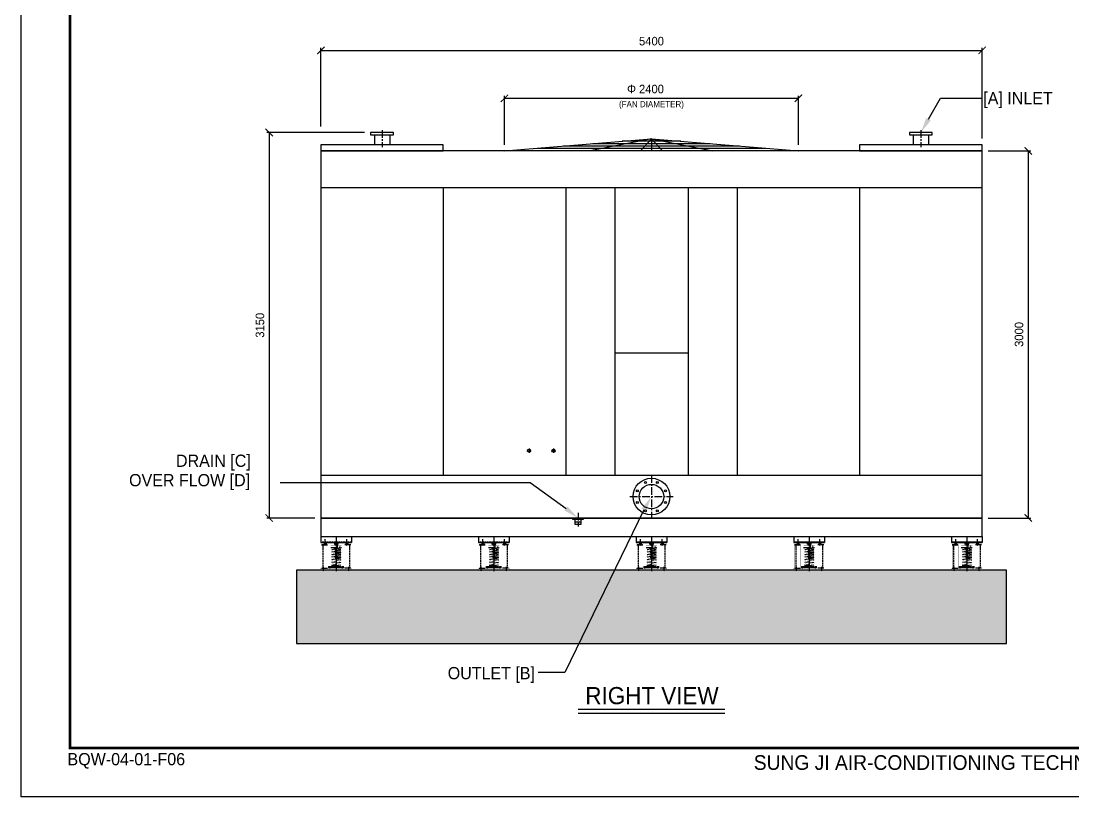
# Model space of a CAD drawing. Header units: millimetres. Extents: x 0 to 16815, y 0 to 11890.
# Drawn here: x 0 to 8591, y 0 to 6340 of the extents above; entities that cross this region are included whole.
import ezdxf
from ezdxf.enums import TextEntityAlignment as Align

# ---------------------------------------------------------------- set-up
doc = ezdxf.new("R2010")
doc.units = ezdxf.units.MM
doc.linetypes.add('CENTER', pattern=[2, 1.25, -0.25, 0.25, -0.25])
doc.linetypes.add('HIDDEN', pattern=[9.525, 6.35, -3.175])
doc.layers.get('DEFPOINTS').update_dxf_attribs({"color": 143})
for name, color, linetype in [('CENTER', 1, 'CENTER'), ('냉각탑_dim', 1, 'Continuous'), ('냉각탑_form', 1, 'Continuous'), ('냉각탑_text', 3, 'Continuous')]:
    doc.layers.add(name, color=color, linetype=linetype)
doc.styles.add('HY울릉도L', font='')
doc.styles.add('돋움', font='')
doc.styles.get('HY울릉도L').set_extended_font_data('HY울릉도L')
doc.styles.get('돋움').set_extended_font_data('Dotum')
doc.dimstyles.new('성지DIM', dxfattribs={"dimtxt": 3.5, "dimasz": 3, "dimexe": 1, "dimexo": 2.5, "dimgap": 2, "dimtad": 1, "dimdec": 0, "dimzin": 3, "dimdsep": 46, "dimtxsty": 'HY울릉도L', "dimblk": 'ARCHTICK', "dimcen": -2, "dimclrd": 256, "dimclre": 256, "dimclrt": 7, "dimadec": 0, "dimazin": 0, "dimtfac": 1, "dimtdec": 0, "dimtofl": 0, "dimtmove": 0, "dimatfit": 3, "dimfxl": 0, "dimtolj": 1, "dimtzin": 0, "dimlwe": -1, "dimarcsym": 0})

# ---------------------------------------------------------------- blocks, each defined once
blk = doc.blocks.new('냉각탑form')
at = {"layer": 'DEFPOINTS'}
blk.add_lwpolyline([(0, 297.07), (420.1, 297.07), (420.1, 0), (0, 0)], close=True, dxfattribs=at)
at = {"layer": '냉각탑_form', "const_width": 0.5}
blk.add_lwpolyline([(10, 287.07), (10, 10), (410.1, 10), (410.1, 287.07)], close=True, dxfattribs=at)
at = {"layer": '냉각탑_form', "style": '돋움'}
for s, height, p in [('BQW-04-01-F06', 2.5006, (9.48, 6.47)), ('SUNG JI AIR-CONDITIONING TECHNOLOGY CO. LTD', 3.0007, (149.5, 5.53))]:
    blk.add_text(s, height=height, dxfattribs=at).set_placement(p)
blk = doc.blocks.new('A$C036B6841')
at = {"color": 3}
for p, q in [((0, 0), (650, 53.1)), ((650, 53.1), (379, 0)), ((650, 53.1), (601.1, 0)), ((650, 53.1), (1300, 0)), ((650, 53.1), (698.9, 0)), ((650, 53.1), (921, 0)), ((1153, 10.6), (147, 10.6)), ((1040, 21.2), (260, 21.2)), ((910, 31.8), (390, 31.8)), ((780, 42.4), (520, 42.4))]:
    blk.add_line(p, q, dxfattribs=at)
at = {"layer": 'DEFPOINTS'}
blk.add_line((650, 53.1), (650, 0), dxfattribs=at)
blk = doc.blocks.new('_ArchTick')
at = {"color": 0, "linetype": 'ByBlock', "const_width": 0.15}
blk.add_lwpolyline([(-0.5, -0.5), (0.5, 0.5)], dxfattribs=at)
blk = doc.blocks.new('*D36')
at = {"layer": 'DEFPOINTS', "color": 0, "transparency": 16777216}
for p in [(6348.5, 5709.4), (3948.5, 5279.5), (6348.5, 5279.5)]:
    blk.add_point(p, dxfattribs=at)
at = {"layer": '냉각탑_dim', "transparency": 16777216}
for p, q in [((3948.5, 5329.5), (3948.5, 5729.4)), ((6348.5, 5329.5), (6348.5, 5729.4))]:
    blk.add_line(p, q, dxfattribs=at)
at = {"layer": '냉각탑_dim', "lineweight": -2, "transparency": 16777216}
blk.add_line((3948.5, 5709.4), (6348.5, 5709.4), dxfattribs=at)
at = {"layer": '냉각탑_dim', "lineweight": -2, "transparency": 16777216, "xscale": 60, "yscale": 60, "zscale": 60, "rotation": 180}
blk.add_blockref('_ArchTick', (3948.5, 5709.4), dxfattribs=at)
at = {"layer": '냉각탑_dim', "lineweight": -2, "transparency": 16777216, "xscale": 60, "yscale": 60, "zscale": 60}
blk.add_blockref('_ArchTick', (6348.5, 5709.4), dxfattribs=at)
at = {"layer": '냉각탑_dim', "color": 7, "transparency": 16777216, "insert": (5148.5, 5784.4), "char_height": 70, "attachment_point": 5, "style": 'HY울릉도L'}
blk.add_mtext('\\A1;2400', dxfattribs=at)
blk = doc.blocks.new('*D37')
at = {"layer": 'DEFPOINTS', "color": 0, "transparency": 16777216}
for p in [(7848.5, 6100.6), (2448.5, 5429.5), (7848.5, 5329.5)]:
    blk.add_point(p, dxfattribs=at)
at = {"layer": '냉각탑_dim', "transparency": 16777216}
for p, q in [((2448.5, 5479.5), (2448.5, 6120.6)), ((7848.5, 5379.5), (7848.5, 6120.6))]:
    blk.add_line(p, q, dxfattribs=at)
at = {"layer": '냉각탑_dim', "lineweight": -2, "transparency": 16777216}
blk.add_line((2448.5, 6100.6), (7848.5, 6100.6), dxfattribs=at)
at = {"layer": '냉각탑_dim', "lineweight": -2, "transparency": 16777216, "xscale": 60, "yscale": 60, "zscale": 60, "rotation": 180}
blk.add_blockref('_ArchTick', (2448.5, 6100.6), dxfattribs=at)
at = {"layer": '냉각탑_dim', "lineweight": -2, "transparency": 16777216, "xscale": 60, "yscale": 60, "zscale": 60}
blk.add_blockref('_ArchTick', (7848.5, 6100.6), dxfattribs=at)
at = {"layer": '냉각탑_dim', "color": 7, "transparency": 16777216, "insert": (5148.5, 6175.6), "char_height": 70, "attachment_point": 5, "style": 'HY울릉도L'}
blk.add_mtext('\\A1;5400', dxfattribs=at)
blk = doc.blocks.new('*D38')
at = {"layer": 'DEFPOINTS', "color": 0, "transparency": 16777216}
for p in [(2854.7, 5429.5), (2026.3, 2279.5), (2448.5, 2279.5)]:
    blk.add_point(p, dxfattribs=at)
at = {"layer": '냉각탑_dim', "transparency": 16777216}
for p, q in [((2804.7, 5429.5), (2006.3, 5429.5)), ((2398.5, 2279.5), (2006.3, 2279.5))]:
    blk.add_line(p, q, dxfattribs=at)
at = {"layer": '냉각탑_dim', "lineweight": -2, "transparency": 16777216}
blk.add_line((2026.3, 5429.5), (2026.3, 2279.5), dxfattribs=at)
at = {"layer": '냉각탑_dim', "lineweight": -2, "transparency": 16777216, "xscale": 60, "yscale": 60, "zscale": 60}
for p, rotation in [((2026.3, 5429.5), 90), ((2026.3, 2279.5), 270)]:
    blk.add_blockref('_ArchTick', p, dxfattribs=dict(at, rotation=rotation))
at = {"layer": '냉각탑_dim', "color": 7, "transparency": 16777216, "insert": (1951.3, 3854.5), "char_height": 70, "attachment_point": 5, "rotation": 90, "style": 'HY울릉도L'}
blk.add_mtext('\\A1;3150', dxfattribs=at)
blk = doc.blocks.new('*D39')
at = {"layer": 'DEFPOINTS', "color": 0, "transparency": 16777216}
for p in [(7848.5, 5279.5), (7848.5, 2279.5), (8225.4, 2279.5)]:
    blk.add_point(p, dxfattribs=at)
at = {"layer": '냉각탑_dim', "transparency": 16777216}
for p, q in [((7898.5, 5279.5), (8245.4, 5279.5)), ((7898.5, 2279.5), (8245.4, 2279.5))]:
    blk.add_line(p, q, dxfattribs=at)
at = {"layer": '냉각탑_dim', "lineweight": -2, "transparency": 16777216}
blk.add_line((8225.4, 5279.5), (8225.4, 2279.5), dxfattribs=at)
at = {"layer": '냉각탑_dim', "lineweight": -2, "transparency": 16777216, "xscale": 60, "yscale": 60, "zscale": 60}
for p, rotation in [((8225.4, 5279.5), 90), ((8225.4, 2279.5), 270)]:
    blk.add_blockref('_ArchTick', p, dxfattribs=dict(at, rotation=rotation))
at = {"layer": '냉각탑_dim', "color": 7, "transparency": 16777216, "insert": (8150.4, 3779.5), "char_height": 70, "attachment_point": 5, "rotation": 90, "style": 'HY울릉도L'}
blk.add_mtext('\\A1;3000', dxfattribs=at)
blk = doc.blocks.new('A$C2E82435F')
for p, q in [((0.5, 284.5), (0.5, 234.3)), ((0.5, 284.5), (250.5, 284.5)), ((250.5, 284.5), (250.5, 234.3)), ((0.5, 234.3), (250.5, 234.3)), ((6.5, 214.8), (55.5, 214.8)), ((45, 220.8), (23.9, 220.8)), ((30.5, 220.8), (30.5, 234.3)), ((30.5, 220.8), (30.5, 234.3)), ((31.2, 234.3), (31.2, 220.8)), ((42.7, 234.3), (42.7, 220.8)), ((43.5, 220.8), (43.5, 234.3)), ((80.9, 193.1), (125.5, 193.1)), ((163.8, 187.1), (90.2, 173.8)), ((108.5, 188), (107.1, 193.1)), ((125.5, 221.1), (107.9, 221.1)), ((108.5, 188), (125.5, 188)), ((112, 234.3), (138.9, 234.3)), ((116.4, 231.2), (116.4, 221.1)), ((117.1, 220), (116.4, 221.1)), ((116.5, 170.3), (163.1, 179.2)), ((117.1, 220), (125.5, 220)), ((117.1, 220), (117.1, 210.1)), ((117.1, 178.7), (117.1, 170.4)), ((125.5, 221.1), (143.1, 221.1)), ((125.5, 221.1), (143.1, 221.1)), ((133.9, 220), (125.5, 220)), ((133.9, 220), (134.5, 221.1)), ((133.9, 220), (133.9, 210.1)), ((133.9, 210.1), (133.9, 187.5)), ((134.5, 210.1), (134.5, 188)), ((134.6, 231.2), (134.6, 221.1)), ((134.6, 221.1), (134.6, 231.2)), ((143.1, 221.1), (143.1, 231.2)), ((143.1, 221.1), (143.1, 231.2)), ((148.9, 196.3), (161.9, 198.7)), ((154.4, 203.3), (156.3, 203.3)), ((167.2, 193.1), (170.1, 193.1)), ((244.5, 214.8), (195.5, 214.8)), ((206, 220.8), (227.1, 220.8)), ((207.5, 220.8), (207.5, 239.3)), ((207.5, 220.8), (207.5, 234.3)), ((208.2, 239.3), (208.2, 214.8)), ((208.2, 234.3), (208.2, 220.8)), ((219.7, 239.3), (219.7, 214.8)), ((219.7, 234.3), (219.7, 220.8)), ((220.5, 220.8), (220.5, 239.3)), ((220.5, 220.8), (220.5, 234.3)), ((220.5, 220.8), (220.5, 234.3)), ((164.4, 167.4), (90.9, 154.1)), ((164.4, 147.1), (90.9, 133.8)), ((164.4, 126.7), (90.9, 113.4)), ((164.4, 106.4), (90.9, 93.1)), ((115.9, 116.2), (124.9, 116.2)), ((116.5, 150), (163.1, 158.8)), ((116.5, 129.6), (163.1, 138.4)), ((116.5, 118.1), (116.5, 115.5)), ((116.5, 109.2), (163.1, 118.1)), ((117.1, 158.9), (117.1, 150.1)), ((117.1, 139), (117.1, 129.7)), ((133.9, 116.2), (124.9, 116.2)), ((125.5, 89.7), (163.1, 96.1)), ((133.3, 121.1), (133.3, 115.5)), ((6.5, 23.5), (55.5, 23.5)), ((61.5, 35.6), (78.2, 35.6)), ((125.5, 29.1), (61.5, 29.1)), ((61.5, 29.1), (125.5, 29.1)), ((61.5, 29.1), (189.6, 29.1)), ((74.4, 29.1), (61.5, 29.1)), ((78.2, 37.4), (78.2, 35.6)), ((163.6, 35.6), (78.2, 35.6)), ((88.1, 48.6), (125.5, 48.6)), ((125.5, 76.1), (91.2, 70.2)), ((127.7, 54.3), (102, 48.5)), ((127.7, 54.3), (102.6, 48.6)), ((163.1, 48.5), (125.5, 42.9)), ((125.5, 44), (129.9, 43.7)), ((128.1, 67.4), (163.1, 73.4)), ((172.8, 37.4), (172.8, 35.6)), ((189.5, 35.6), (172.8, 35.6)), ((176.6, 29.1), (189.5, 29.1)), ((244.5, 23.5), (195.5, 23.5))]:
    blk.add_line(p, q)
at = {"linetype": 'CENTER'}
for p, q in [((214, 219.8), (214, 261.5)), ((214, 224.9), (214, 249.8)), ((72.6, 21.2), (72.6, 38.9)), ((178.4, 21.2), (178.4, 38.9))]:
    blk.add_line(p, q, dxfattribs=at)
at = {"linetype": 'HIDDEN'}
for p, q in [((0.5, 239.3), (250.5, 239.3)), ((17.5, 214.8), (17.5, 23.5)), ((233.5, 214.8), (233.5, 23.5)), ((78.2, 35.6), (61.5, 35.6)), ((172.8, 35.6), (189.5, 35.6))]:
    blk.add_line(p, q, dxfattribs=at)
at = {"color": 0}
for p, q in [((133.9, 209.1), (134.8, 210.1)), ((141.6, 188), (145.8, 192.3))]:
    blk.add_line(p, q, dxfattribs=at)
for points, const_width in [([(30.5, 220.8), (6.5, 220.8), (6.5, 23.5), (0.5, 23.5), (0.5, 9.5), (250.5, 9.5), (250.5, 23.5), (244.5, 23.5), (244.5, 220.8), (220.5, 220.8)], 1), ([(6.5, 220.8), (30.5, 220.8)], 1), ([(43.5, 220.8), (52.4, 220.8), (52.4, 214.8)], 1), ([(45, 220.8), (52.4, 220.8)], 1), ([(52.4, 220.8), (52.4, 214.8)], 1), ([(195.5, 214.8), (195.5, 23.5), (55.5, 23.5), (55.5, 214.8)], 1), ([(125.5, 210.1), (80.1, 210.1), (80.9, 193.1), (107.1, 193.1)], 0.68), ([(90.2, 185.3), (108.4, 188.6)], 0.898), ([(90.2, 173.8), (115.9, 172.7)], 0.898), ([(116.5, 178.5), (116.5, 170.3)], 0.562), ([(167.2, 201.6), (167.2, 193.1), (170, 193.1), (170.9, 210.1), (125.5, 210.1)], 0.68), ([(142.5, 188), (133.9, 188)], 0.898), ([(133.9, 188), (133.9, 173.6)], 0.73), ([(163.1, 179.2), (134.6, 180.9)], 0.898), ([(142.5, 188), (154.4, 203.3), (165.5, 203.3)], 0.68), ([(161.9, 198.7), (151.4, 199.4)], 0.898), ([(206, 220.8), (198.5, 220.8)], 1), ([(198.5, 220.8), (198.5, 214.8)], 1), ([(207.5, 220.8), (198.5, 220.8), (198.5, 214.8)], 1), ([(244.5, 220.8), (220.5, 220.8)], 1), ([(90.9, 165.6), (116.5, 170.3)], 0.898), ([(90.9, 154.1), (116.5, 153)], 0.898), ([(90.9, 145.3), (116.5, 150)], 0.898), ([(90.9, 133.8), (116.5, 132.7)], 0.898), ([(90.9, 124.9), (116.5, 129.6)], 0.898), ([(90.9, 113.4), (128.6, 111.8)], 0.898), ([(90.9, 104.6), (128.6, 111.4)], 0.898), ([(90.9, 93.1), (126.1, 89.8)], 0.898), ([(90.9, 83.4), (125.5, 89.7)], 0.898), ([(115.9, 116.2), (116.5, 115.5)], 0.73), ([(115.9, 117.9), (115.9, 116.2)], 0.562), ([(116.5, 158.8), (116.5, 150)], 0.562), ([(116.5, 138.9), (116.5, 129.6)], 0.562), ([(116.5, 115.5), (124.9, 115.5)], 0.562), ([(133.3, 115.5), (124.9, 115.5)], 0.562), ([(163.1, 96.1), (125.5, 99.6)], 0.898), ([(133.9, 116.2), (133.3, 115.5)], 0.562), ([(163.1, 158.8), (133.9, 160.6)], 0.898), ([(163.1, 138.4), (133.9, 140.2)], 0.898), ([(163.1, 118.1), (133.9, 119.9)], 0.898), ([(133.9, 161.9), (133.9, 153.3)], 0.73), ([(133.9, 141.6), (133.9, 132.9)], 0.73), ([(133.9, 121.2), (133.9, 116.2)], 0.73), ([(88.1, 48.6), (78.2, 48.6), (78.2, 37.4), (61.5, 37.4), (61.5, 29.1)], 0.898), ([(61.5, 29.1), (61.5, 23.5)], 0.898), ([(90.9, 69.8), (128.1, 67.4)], 0.898), ([(128.1, 67.4), (90.9, 59.4)], 0.898), ([(125.5, 76.1), (163.1, 73.4)], 0.898), ([(163.1, 48.5), (127.7, 54.3)], 0.898), ([(163.1, 49.5), (127.7, 54.3)], 0.898), ([(163, 48.6), (172.8, 48.6), (172.8, 37.4), (189.5, 37.4), (189.5, 29.1)], 0.898), ([(189.5, 29.1), (189.5, 23.5)], 0.898)]:
    blk.add_lwpolyline(points, dxfattribs=dict(const_width=const_width))
for points, const_width in [([(90.2, 185.3, 0.725116), (90.2, 173.8, 0.725116)], 0.898), ([(133.3, 181.6), (161.9, 186.4, 0.664207), (161.9, 198.7, 0.63815)], 0.898), ([(133.3, 181.6), (161.9, 186.4, 0.562661), (163.6, 197.7, 0.562661)], 0.898), ([(134.6, 162), (163.1, 166.8, 0.664207), (163.1, 179.2, 0.63815)], 0.898), ([(167.2, 201.6, 0.414214), (165.5, 203.3, 0.414214)], 0.68), ([(90.9, 165.6, 0.725116), (90.9, 154.1, 0.725116)], 0.898), ([(90.9, 145.3, 0.725116), (90.9, 133.8, 0.725116)], 0.898), ([(90.9, 124.9, 0.725116), (90.9, 113.4, 0.725116)], 0.898), ([(90.9, 104.6, 0.725116), (90.9, 93.1, 0.725116)], 0.898), ([(125.5, 76.1), (163.1, 84.6, 0.712533), (163.1, 96.1, 0.643566)], 0.898), ([(125.5, 99.5), (163.1, 105.7, 0.664207), (163.1, 118.1, 0.63815)], 0.898), ([(133.3, 121.1), (163.1, 126.1, 0.664207), (163.1, 138.4)], 0.898), ([(134.6, 141.7), (163.1, 146.4, 0.664207), (163.1, 158.8, 0.63815)], 0.898), ([(90.9, 83.4, 0.611938), (90.9, 69.8, 0.611938)], 0.898), ([(90.9, 59.4, 0.495188), (88.4, 48.2, 0.495188)], 0.898), ([(163.1, 73.4, -0.712533), (163.1, 61.8), (127.7, 54.3)], 0.898), ([(163.6, 35.6, 0.602155), (163.1, 48.5, 0.60596)], 0.898)]:
    blk.add_lwpolyline(points, format="xyb", dxfattribs=dict(const_width=const_width))
for points in [[(112, 234.3, 0.898, 0.898, 0.322657), (107.9, 231.2, 0.898, 0.898, 0), (107.9, 221.1, 0.898, 0.898, 0), (116.4, 221.1, 0.562, 0.562, 0), (116.4, 210.1, 0.562, 0.562, 0)], [(134.5, 210.1, 0.562, 0.562, 0), (134.5, 221.1, 0.898, 0.898, 0), (143.1, 221.1, 0.898, 0.898, 0), (143.1, 231.2, 0.898, 0.898, 0.322657), (138.9, 234.3, 0.898, 0.898, -0.322657)]]:
    blk.add_lwpolyline(points, format="xyseb")
for centre, radius, start, end in [((112.1, 229.8), 4.44, 17.21844, 162.78156), ((125.6, 219.1), 15.2, 90.48284, 127.3884), ((125.4, 219.1), 15.2, 52.6116, 89.51716), ((138.8, 229.8), 4.44, 17.21844, 162.78156)]:
    blk.add_arc(centre, radius, start, end)
at = {"layer": 'CENTER'}
for p, q in [((37, 206.6), (37, 261.5)), ((125.5, 282.3), (125.5, 0.1)), ((214, 206.6), (214, 261.5)), ((23, 0), (23, 35.2)), ((228, 0), (228, 35.2))]:
    blk.add_line(p, q, dxfattribs=at)

msp = doc.modelspace()

# ---------------------------------------------------------------- hatches: boundary and pattern name
h = msp.add_hatch()
h.set_pattern_fill('AR-CONC', color=8, scale=1.28, angle=90)
h.set_pattern_definition([(140, (-18246.88, 3161.91), (20.402, 233.1964), [24.384, -268.224]), (85, (-18246.88, 3161.91), (-244.5528, -45.1116), [19.5072, -214.58]), (190.4514, (-18245.18, 3181.35), (-224.1507, 188.0848), [20.7232, -227.9555]), (136.1842, (-18311.9, 3161.9), (53.8142, 346.9812), [36.576, -402.336]), (186.6356, (-18307.42, 3190.83), (-316.7054, 303.8773), [31.085, -341.9336]), (81.1842, (-18311.9, 3161.9), (-316.7054, 303.8773), [29.2608, -321.8685]), (111, (-18295.65, 3194.43), (130.8995, 194.0664), [24.384, -268.224]), (56, (-18295.65, 3194.43), (-235.7606, 79.1066), [19.5072, -214.5792]), (161.4514, (-18284.74, 3210.6), (-104.8611, 273.173), [20.7232, -227.9551]), (127.5, (-18246.88, 3161.91), (-108.23045, 3.9534), [0, -211.97824, 0, -217.8304, 0, -215.392]), (97.5, (-18246.88, 3161.91), (-128.23114, 85.52917), [0, -124.19584, 0, -207.10144, 0, -82.0928]), (57.5, (-18246.88, 3089.41), (7.3328, 173.55596), [0, -81.28, 0, -253.5936, 0, -336.4992]), (47.5, (-18246.88, 3056.9), (-32.5459, 189.60535), [0, -105.664, 0, -168.4122, 0, -238.9632])])
h.paths.add_polyline_path([(2248.5, 1854.5), (2248.5, 1254.5), (8048.5, 1254.5), (8048.5, 1854.5)])

# ---------------------------------------------------------------- linework, layer by layer
at = {"color": 3}
for p, q in [((2886, 5409.5), (2886, 5329.5)), ((3011, 5409.5), (3011, 5329.5)), ((7286, 5409.5), (7286, 5329.5)), ((7411, 5409.5), (7411, 5329.5)), ((2448.5, 4979.5), (7848.5, 4979.5)), ((3448.5, 4979.5), (3448.5, 2629.5)), ((4448.5, 4979.5), (4448.5, 2629.5)), ((4848.5, 4979.5), (4848.5, 2629.5)), ((5448.5, 4979.5), (5448.5, 2629.5)), ((5848.5, 4979.5), (5848.5, 2629.5)), ((6848.5, 4979.5), (6848.5, 2629.5)), ((4848.5, 3629.5), (5448.5, 3629.5)), ((2448.5, 2629.5), (7848.5, 2629.5)), ((4574.9, 2279.5), (4484.9, 2279.5)), ((4523.5, 2249.5), (4573.5, 2249.5))]:
    msp.add_line(p, q, dxfattribs=at)
at = {"color": 1}
for p, q in [((4548.5, 717.5), (5748.5, 717.5)), ((4548.5, 684.5), (5748.5, 684.5))]:
    msp.add_line(p, q, dxfattribs=at)
at = {"color": 3}
for points in [[(2854.7, 5429.5), (2854.7, 5409.5), (3042.2, 5409.5), (3042.2, 5429.5)], [(7254.7, 5429.5), (7254.7, 5409.5), (7442.2, 5409.5), (7442.2, 5429.5)], [(2448.5, 5329.5), (2448.5, 5279.5), (3448.5, 5279.5), (3448.5, 5329.5)], [(6848.5, 5329.5), (6848.5, 5279.5), (7848.5, 5279.5), (7848.5, 5329.5)], [(2448.5, 5279.5), (2448.5, 2279.5), (7848.5, 2279.5), (7848.5, 5279.5)], [(4503.5, 2279.5), (4503.5, 2269.5), (4593.5, 2269.5), (4593.5, 2279.5)], [(4523.5, 2269.5), (4523.5, 2229.5), (4573.5, 2229.5), (4573.5, 2269.5)]]:
    msp.add_lwpolyline(points, close=True, dxfattribs=at)
at = {"color": 4}
msp.add_lwpolyline([(2448.5, 2129.5), (7848.5, 2129.5), (7848.5, 2279.5), (2448.5, 2279.5)], close=True, dxfattribs=at)
at = {"color": 8}
msp.add_lwpolyline([(2248.5, 1854.5), (2248.5, 1254.5), (8048.5, 1254.5), (8048.5, 1854.5)], close=True, dxfattribs=at)
at = {"color": 3}
for centre, radius in [((4148.5, 2829.5), 12.5), ((4348.5, 2829.5), 12.5), ((5148.5, 2454.5), 150), ((5100.7, 2570), 8), ((5196.3, 2570), 8), ((5033, 2502.3), 8), ((5148.5, 2454.5), 100), ((5264, 2502.3), 8), ((5033, 2406.6), 8), ((5264, 2406.6), 8), ((5100.7, 2339), 8), ((5196.3, 2339), 8)]:
    msp.add_circle(centre, radius, dxfattribs=at)
at = {"layer": 'CENTER', "linetype": 'CENTER', "ltscale": 50}
for p, q in [((2948.5, 5449.5), (2948.5, 5309.5)), ((7348.5, 5449.5), (7348.5, 5309.5)), ((4148.5, 2847), (4148.5, 2812)), ((4348.5, 2847), (4348.5, 2812)), ((4131, 2829.5), (4166, 2829.5)), ((4331, 2829.5), (4366, 2829.5)), ((5148.5, 2630.5), (5148.5, 2278.5)), ((4972.5, 2454.5), (5324.5, 2454.5)), ((4548.5, 2321.1), (4548.5, 2209.5))]:
    msp.add_line(p, q, dxfattribs=at)
at = {"layer": '냉각탑_dim', "linetype": 'ByBlock', "lineweight": -2}
for p, q in [((7411, 5537.7), (7510.1, 5709.4)), ((7510.1, 5709.4), (7848.5, 5709.4)), ((4158.1, 2568), (2116.1, 2568)), ((5086.3, 2346.2), (4440.3, 1015.9)), ((4440.3, 1015.9), (4222.3, 1016.2))]:
    msp.add_line(p, q, dxfattribs=at)
msp.add_lwpolyline([(4452.2, 2354), (4158.1, 2568)], dxfattribs=at)
at = {"layer": '냉각탑_dim'}
for points in [[(7429, 5527.3), (7348.5, 5429.5), (7393, 5548.1)], [(5068.2, 2356.6), (5148.8, 2454.5), (5104.3, 2335.8)], [(4437.4, 2340.4), (4548.5, 2279.5), (4463.1, 2373.2)]]:
    msp.add_solid(points, dxfattribs=at)

# ---------------------------------------------------------------- block references
at = {"xscale": 1.846153846153846, "yscale": 1.846153846153846, "zscale": 1.846153846153846}
msp.add_blockref('A$C036B6841', (3948.5, 5279.5), dxfattribs=at)
for p in [(2448, 1845), (3735.5, 1845), (5023, 1845), (6310.5, 1845), (7598, 1845)]:
    msp.add_blockref('A$C2E82435F', p)
at = {"layer": '냉각탑_form', "xscale": 40.02539682539683, "yscale": 40.02539682539683, "zscale": 40.02539682539683}
msp.add_blockref('냉각탑form', (0, 0), dxfattribs=at)

# ---------------------------------------------------------------- texts
at = {"layer": '냉각탑_text', "style": '돋움'}
for s, height, p in [('Φ', 70, (4985.7, 5786)), ('(FAN DIAMETER)', 50, (5148.5, 5661)), ('RIGHT VIEW', 140, (5152.6, 828.2))]:
    msp.add_text(s, height=height, dxfattribs=at).set_placement(p, align=Align.MIDDLE_CENTER)
for s, p in [('[A] INLET', (7858.5, 5709.4)), ('DRAIN [C]', (1265.5, 2747.4)), ('OVER FLOW [D]', (882.4, 2588.7))]:
    msp.add_text(s, height=100, dxfattribs=at).set_placement(p, align=Align.MIDDLE_LEFT)
msp.add_text('OUTLET [B]', height=100, dxfattribs=at).set_placement((4196.9, 1012.1), align=Align.MIDDLE_RIGHT)

# ---------------------------------------------------------------- dimensions: what is measured, and where the dimension line sits
at = {"layer": '냉각탑_dim'}
for base, p1, p2, picture, middle in [((7848.5, 6100.6), (2448.5, 5429.5), (7848.5, 5329.5), '*D37', (5148.5, 6175.6)), ((6348.5, 5709.4), (3948.5, 5279.5), (6348.5, 5279.5), '*D36', (5148.5, 5784.4))]:
    dim = msp.add_linear_dim(base=base, p1=p1, p2=p2, dimstyle='성지DIM', override={"dimscale": 20, "dimtmove": 2}, dxfattribs=at)
    dim.commit()
    dim.dimension.update_dxf_attribs({"geometry": picture, "text_midpoint": middle})
for base, p1, p2, picture, middle in [((2026.3, 2279.5), (2854.7, 5429.5), (2448.5, 2279.5), '*D38', (1951.3, 3854.5)), ((8225.4, 2279.5), (7848.5, 5279.5), (7848.5, 2279.5), '*D39', (8150.4, 3779.5))]:
    dim = msp.add_linear_dim(base=base, p1=p1, p2=p2, angle=90, dimstyle='성지DIM', override={"dimscale": 20, "dimtmove": 2}, dxfattribs=at)
    dim.commit()
    dim.dimension.update_dxf_attribs({"geometry": picture, "text_midpoint": middle})

doc.saveas('drawing.dxf')
